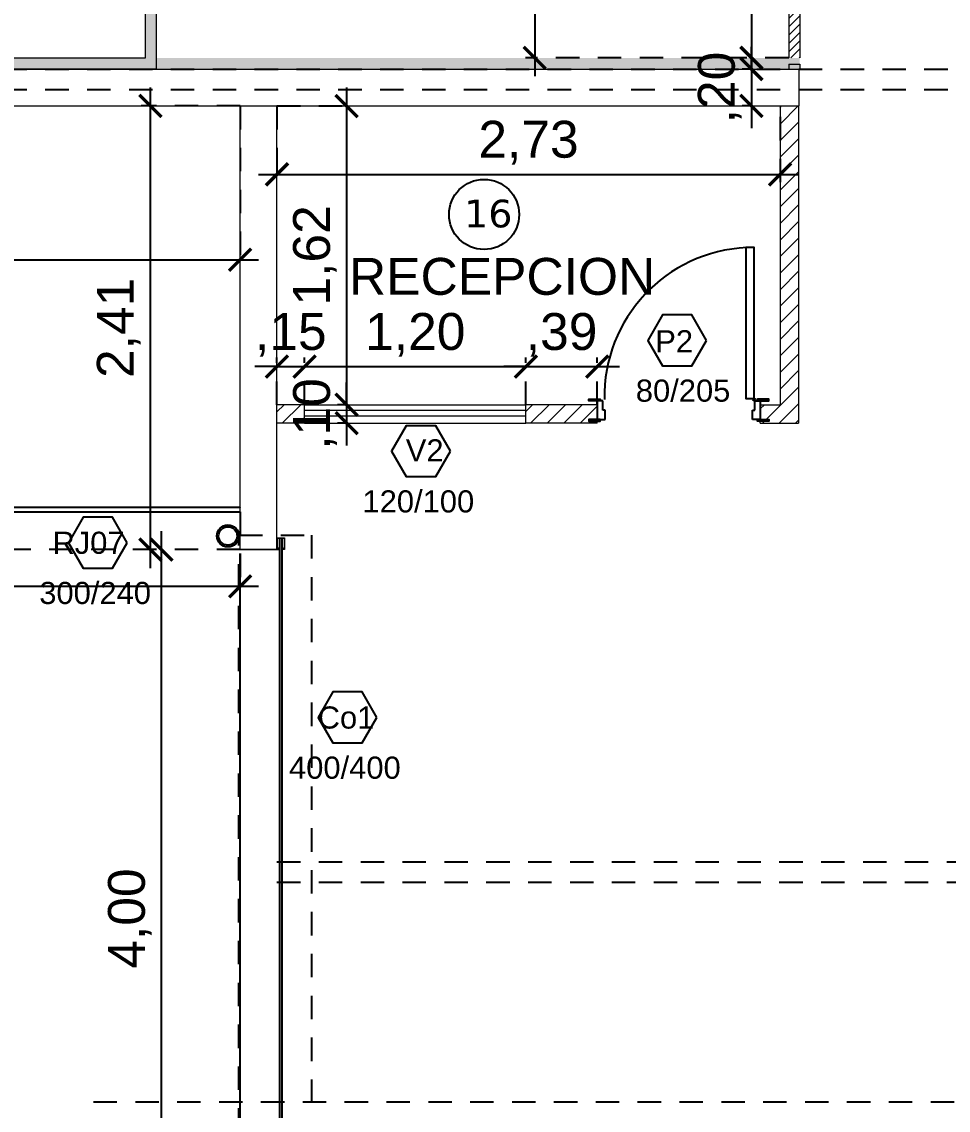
# Model space of a CAD drawing. Header units: metres. Extents: x 1093 to 1459, y -137 to 62.
# Drawn here: x 1264.61 to 1269.64, y -18.46 to -12.56 of the extents above; entities that cross this region are included whole.
import ezdxf

# ---------------------------------------------------------------- set-up
doc = ezdxf.new("R2010")
doc.units = ezdxf.units.M
doc.header["$LTSCALE"] = 0.508
doc.header["$PDMODE"] = 1
doc.header["$PDSIZE"] = -2
doc.linetypes.add('HIDDEN', pattern=[0.375, 0.25, -0.125])
doc.layers.get('0').update_dxf_attribs({"color": 9})
doc.layers.get('Defpoints').update_dxf_attribs({"color": 9})
for name, color, linetype in [('1-PROY', 9, 'HIDDEN'), ('2-Desig-Carp', 9, 'Continuous'), ('2-texto', 9, 'Continuous'), ('3-camara', 9, 'Continuous'), ('3-muros', 9, 'Continuous'), ('3-tabiques', 9, 'Continuous'), ('3-VISTA', 9, 'Continuous'), ('4-carpinterias', 9, 'Continuous'), ('8-cotas-100', 9, 'Continuous'), ('9-Hatch', 9, 'Continuous'), ('arq 0.09', 9, 'Continuous'), ('arq carpinterias', 9, 'Continuous'), ('instalación', 9, 'Continuous')]:
    doc.layers.add(name, color=color, linetype=linetype)
doc.layers.add('arq carpint 0.13', color=9, linetype='Continuous', lineweight=13)
doc.styles.add('swiss', font='swissel.ttf')
doc.dimstyles.new('dim-100', dxfattribs={"dimtxt": 0.2, "dimasz": 0.12, "dimexe": 0.05, "dimexo": 0, "dimgap": 0.05, "dimtad": 1, "dimzin": 4, "dimtxsty": 'swiss', "dimblk": 'ARCHTICK', "dimcen": 0.5, "dimdle": 0.1, "dimclrd": 256, "dimclre": 252, "dimclrt": 256, "dimadec": 0, "dimazin": 0, "dimtfac": 1, "dimtix": 1, "dimtmove": 2, "dimatfit": 3, "dimldrblk": 'OPEN30', "dimfxl": 0.05, "dimtolj": 1, "dimtzin": 0, "dimarcsym": 0})

# ---------------------------------------------------------------- blocks, each defined once
blk = doc.blocks.new('_ARCHTICK')
at = {"color": 0, "linetype": 'ByBlock', "const_width": 0.15}
blk.add_lwpolyline([(-0.5, -0.5), (0.5, 0.5)], dxfattribs=at)
blk = doc.blocks.new('*D120')
at = {"layer": '8-cotas-100', "color": 252, "linetype": 'HIDDEN', "lineweight": -2, "transparency": 16777216}
for p, q in [((1265.9986, -13.0171), (1265.9986, -13.4378)), ((1268.7266, -13.0766), (1268.7266, -13.4378))]:
    blk.add_line(p, q, dxfattribs=at)
at = {"layer": '8-cotas-100', "linetype": 'Continuous', "lineweight": -2, "transparency": 16777216}
blk.add_line((1265.8986, -13.3878), (1268.8266, -13.3878), dxfattribs=at)
at = {"layer": 'Defpoints', "color": 0, "linetype": 'Continuous', "transparency": 16777216}
for p in [(1265.9986, -13.0171), (1268.7266, -13.0766), (1268.7266, -13.3878)]:
    blk.add_point(p, dxfattribs=at)
at = {"layer": '8-cotas-100', "linetype": 'Continuous', "lineweight": -2, "transparency": 16777216, "xscale": 0.12, "yscale": 0.12, "zscale": 0.12, "rotation": 180}
blk.add_blockref('_ARCHTICK', (1265.9986, -13.3878), dxfattribs=at)
at = {"layer": '8-cotas-100', "linetype": 'Continuous', "lineweight": -2, "transparency": 16777216, "xscale": 0.12, "yscale": 0.12, "zscale": 0.12}
blk.add_blockref('_ARCHTICK', (1268.7266, -13.3878), dxfattribs=at)
at = {"layer": '8-cotas-100', "linetype": 'Continuous', "lineweight": 0, "transparency": 16777216, "insert": (1267.3626, -13.2161), "char_height": 0.2, "attachment_point": 5, "style": 'swiss'}
blk.add_mtext('\\A1;2,73', dxfattribs=at)
blk = doc.blocks.new('_Open30')
at = {"color": 0, "linetype": 'ByBlock', "lineweight": -2}
for p, q in [((-1, 0.268), (0, 0)), ((0, 0), (-1, -0.268)), ((0, 0), (-1, 0))]:
    blk.add_line(p, q, dxfattribs=at)
blk = doc.blocks.new('*D121')
at = {"layer": '3-tabiques', "linetype": 'Continuous', "lineweight": -2, "transparency": 16777216}
blk.add_line((1266.3762, -12.9171), (1266.3762, -14.7371), dxfattribs=at)
at = {"layer": '3-tabiques', "color": 252, "linetype": 'HIDDEN', "lineweight": -2, "transparency": 16777216}
for p, q in [((1265.9986, -13.0171), (1266.4262, -13.0171)), ((1266.3762, -14.6371), (1266.3262, -14.6371))]:
    blk.add_line(p, q, dxfattribs=at)
at = {"layer": 'Defpoints', "color": 0, "linetype": 'Continuous', "transparency": 16777216}
for p in [(1265.9986, -13.0171), (1266.3762, -14.6371), (1266.3762, -14.6371)]:
    blk.add_point(p, dxfattribs=at)
at = {"layer": '3-tabiques', "linetype": 'Continuous', "lineweight": -2, "transparency": 16777216, "xscale": 0.12, "yscale": 0.12, "zscale": 0.12}
for p, rotation in [((1266.3762, -13.0171), 90), ((1266.3762, -14.6371), 270)]:
    blk.add_blockref('_ARCHTICK', p, dxfattribs=dict(at, rotation=rotation))
at = {"layer": '3-tabiques', "linetype": 'Continuous', "lineweight": 0, "transparency": 16777216, "insert": (1266.2045, -13.8271), "char_height": 0.2, "attachment_point": 5, "rotation": 90, "style": 'swiss'}
blk.add_mtext('\\A1;1,62', dxfattribs=at)
blk = doc.blocks.new('*D215')
at = {"layer": '8-cotas-100', "linetype": 'Continuous', "lineweight": -2, "transparency": 16777216}
blk.add_line((1268.5715, -11.1557), (1268.5715, -12.8557), dxfattribs=at)
at = {"layer": '8-cotas-100', "color": 252, "linetype": 'HIDDEN', "lineweight": -2, "transparency": 16777216}
for p, q in [((1268.7736, -11.2557), (1268.5215, -11.2557)), ((1268.7736, -12.7557), (1268.5215, -12.7557))]:
    blk.add_line(p, q, dxfattribs=at)
at = {"layer": 'Defpoints', "color": 0, "linetype": 'Continuous', "transparency": 16777216}
for p in [(1268.7736, -11.2557), (1268.5715, -12.7557), (1268.7736, -12.7557)]:
    blk.add_point(p, dxfattribs=at)
at = {"layer": '8-cotas-100', "linetype": 'Continuous', "lineweight": -2, "transparency": 16777216, "xscale": 0.12, "yscale": 0.12, "zscale": 0.12}
for p, rotation in [((1268.5715, -11.2557), 90), ((1268.5715, -12.7557), 270)]:
    blk.add_blockref('_ARCHTICK', p, dxfattribs=dict(at, rotation=rotation))
at = {"layer": '8-cotas-100', "linetype": 'Continuous', "lineweight": 0, "transparency": 16777216, "insert": (1268.3999, -12.0057), "char_height": 0.2, "attachment_point": 5, "rotation": 90, "style": 'swiss'}
blk.add_mtext('\\A1;1,50', dxfattribs=at)
blk = doc.blocks.new('P70 10CM')
at = {"color": 252}
blk.add_arc((374.8631, -245.4483), 0.8098, 2.6514, 91.06094, dxfattribs=at)
at = {"layer": '4-carpinterias'}
for p, q in [((374.8403, -244.6001), (374.7403, -244.6001)), ((374.7403, -244.6001), (374.7403, -244.6421)), ((374.8403, -244.6301), (374.8403, -244.6001)), ((374.7403, -244.6421), (374.7903, -244.6421)), ((374.7903, -244.6421), (374.7903, -244.6301)), ((374.7903, -244.6301), (374.8403, -244.6301)), ((374.7403, -245.4841), (374.7403, -245.4421)), ((374.7403, -245.4421), (374.7903, -245.4421)), ((374.8403, -245.4841), (374.7403, -245.4841)), ((374.7903, -245.4421), (374.7903, -245.4541)), ((374.7903, -245.4541), (374.8403, -245.4541)), ((374.8403, -245.4541), (374.8403, -245.4841))]:
    blk.add_line(p, q, dxfattribs=at)
for points in [[(374.7403, -244.6151), (374.7403, -244.5541), (374.7303, -244.5541), (374.7303, -244.6151)], [(374.8403, -244.6151), (374.8403, -244.5541), (374.8503, -244.5541), (374.8503, -244.6151)], [(375.6719, -245.4062), (374.8529, -245.4062), (374.8529, -245.4512), (375.6719, -245.4512)], [(374.7403, -245.4691), (374.7403, -245.5301), (374.7303, -245.5301), (374.7303, -245.4691)], [(374.8403, -245.4691), (374.8403, -245.5301), (374.8503, -245.5301), (374.8503, -245.4691)]]:
    blk.add_lwpolyline(points, close=True, dxfattribs=at)
blk.add_circle((374.8469, -245.4517), 0.006, dxfattribs=at)
blk.add_arc((374.7637, -245.4467), 0.9082, 359.71624, 0.28376, dxfattribs=at)
blk = doc.blocks.new('*D282')
at = {"layer": '3-camara', "lineweight": -2, "transparency": 16777216}
blk.add_line((1267.3963, -7.8571), (1267.3963, -12.8557), dxfattribs=at)
at = {"layer": '3-camara', "color": 252, "linetype": 'HIDDEN', "lineweight": -2, "transparency": 16777216}
for p, q in [((1266.7183, -7.9571), (1267.4463, -7.9571)), ((1268.7736, -12.7557), (1267.3463, -12.7557))]:
    blk.add_line(p, q, dxfattribs=at)
at = {"layer": 'Defpoints', "color": 0, "transparency": 16777216}
for p in [(1266.7183, -7.9571), (1267.3963, -12.7557), (1268.7736, -12.7557)]:
    blk.add_point(p, dxfattribs=at)
at = {"layer": '3-camara', "lineweight": -2, "transparency": 16777216, "xscale": 0.12, "yscale": 0.12, "zscale": 0.12}
for p, rotation in [((1267.3963, -7.9571), 90), ((1267.3963, -12.7557), 270)]:
    blk.add_blockref('_ARCHTICK', p, dxfattribs=dict(at, rotation=rotation))
at = {"layer": '3-camara', "lineweight": 0, "transparency": 16777216, "insert": (1267.2247, -10.3564), "char_height": 0.2, "attachment_point": 5, "rotation": 90, "style": 'swiss'}
blk.add_mtext('\\A1;4,80', dxfattribs=at)
blk = doc.blocks.new('*D299')
at = {"layer": '8-cotas-100', "lineweight": -2, "transparency": 16777216}
for p, q in [((1268.5715, -12.8171), (1268.5715, -12.6971)), ((1268.5715, -12.8171), (1268.5715, -13.0171)), ((1268.5715, -13.0171), (1268.5715, -13.1371))]:
    blk.add_line(p, q, dxfattribs=at)
at = {"layer": '8-cotas-100', "color": 252, "lineweight": -2, "transparency": 16777216}
for p, q in [((1268.5715, -12.8171), (1268.5215, -12.8171)), ((1268.5715, -13.0171), (1268.5215, -13.0171))]:
    blk.add_line(p, q, dxfattribs=at)
at = {"layer": 'Defpoints', "color": 0, "transparency": 16777216}
for p in [(1268.5715, -12.8171), (1268.5715, -13.0171), (1268.5715, -13.0171)]:
    blk.add_point(p, dxfattribs=at)
at = {"layer": '8-cotas-100', "lineweight": -2, "transparency": 16777216, "xscale": 0.12, "yscale": 0.12, "zscale": 0.12}
for p, rotation in [((1268.5715, -12.8171), 270), ((1268.5715, -13.0171), 90)]:
    blk.add_blockref('_ARCHTICK', p, dxfattribs=dict(at, rotation=rotation))
at = {"layer": '8-cotas-100', "lineweight": 0, "transparency": 16777216, "insert": (1268.3998, -12.9171), "char_height": 0.2, "attachment_point": 5, "rotation": 90, "style": 'swiss'}
blk.add_mtext('\\A1;,20', dxfattribs=at)
blk = doc.blocks.new('*D369')
at = {"layer": '8-cotas-100', "lineweight": -2, "transparency": 16777216}
for p, q in [((1266.3762, -14.6371), (1266.3762, -14.5171)), ((1266.3762, -14.6371), (1266.3762, -14.7371)), ((1266.3762, -14.7371), (1266.3762, -14.8571))]:
    blk.add_line(p, q, dxfattribs=at)
at = {"layer": '8-cotas-100', "color": 252, "lineweight": -2, "transparency": 16777216}
for p, q in [((1266.3762, -14.6371), (1266.3262, -14.6371)), ((1266.3762, -14.7371), (1266.3262, -14.7371))]:
    blk.add_line(p, q, dxfattribs=at)
at = {"layer": 'Defpoints', "color": 0, "transparency": 16777216}
for p in [(1266.3762, -14.6371), (1266.3762, -14.7371), (1266.3762, -14.7371)]:
    blk.add_point(p, dxfattribs=at)
at = {"layer": '8-cotas-100', "lineweight": -2, "transparency": 16777216, "xscale": 0.12, "yscale": 0.12, "zscale": 0.12}
for p, rotation in [((1266.3762, -14.6371), 270), ((1266.3762, -14.7371), 90)]:
    blk.add_blockref('_ARCHTICK', p, dxfattribs=dict(at, rotation=rotation))
at = {"layer": '8-cotas-100', "transparency": 16777216, "insert": (1266.2046, -14.6871), "char_height": 0.2, "attachment_point": 5, "rotation": 90, "style": 'swiss'}
blk.add_mtext('\\A1;,10', dxfattribs=at)
blk = doc.blocks.new('*D450')
at = {"layer": '8-cotas-100', "color": 252, "linetype": 'HIDDEN', "lineweight": -2, "transparency": 16777216}
for p, q in [((1258.7736, -13.0171), (1258.7736, -13.9014)), ((1265.7986, -13.0171), (1265.7986, -13.9014))]:
    blk.add_line(p, q, dxfattribs=at)
at = {"layer": '8-cotas-100', "lineweight": -2, "transparency": 16777216}
blk.add_line((1258.6736, -13.8514), (1265.8986, -13.8514), dxfattribs=at)
at = {"layer": 'Defpoints', "color": 0, "transparency": 16777216}
for p in [(1258.7736, -13.0171), (1265.7986, -13.0171), (1265.7986, -13.8514)]:
    blk.add_point(p, dxfattribs=at)
at = {"layer": '8-cotas-100', "lineweight": -2, "transparency": 16777216, "xscale": 0.12, "yscale": 0.12, "zscale": 0.12, "rotation": 180}
blk.add_blockref('_ARCHTICK', (1258.7736, -13.8514), dxfattribs=at)
at = {"layer": '8-cotas-100', "lineweight": -2, "transparency": 16777216, "xscale": 0.12, "yscale": 0.12, "zscale": 0.12}
blk.add_blockref('_ARCHTICK', (1265.7986, -13.8514), dxfattribs=at)
at = {"layer": '8-cotas-100', "transparency": 16777216, "insert": (1262.2861, -13.6798), "char_height": 0.2, "attachment_point": 5, "style": 'swiss'}
blk.add_mtext('\\A1;7,03', dxfattribs=at)
blk = doc.blocks.new('*D454')
at = {"layer": '8-cotas-100', "color": 252, "linetype": 'HIDDEN', "lineweight": -2, "transparency": 16777216}
for p, q in [((1262.7736, -15.1921), (1262.7736, -15.6713)), ((1265.7986, -15.2171), (1265.7986, -15.6713))]:
    blk.add_line(p, q, dxfattribs=at)
at = {"layer": '8-cotas-100', "lineweight": -2, "transparency": 16777216}
blk.add_line((1262.6736, -15.6213), (1265.8986, -15.6213), dxfattribs=at)
at = {"layer": 'Defpoints', "color": 0, "transparency": 16777216}
for p in [(1262.7736, -15.1921), (1265.7986, -15.2171), (1265.7986, -15.6213)]:
    blk.add_point(p, dxfattribs=at)
at = {"layer": '8-cotas-100', "lineweight": -2, "transparency": 16777216, "xscale": 0.12, "yscale": 0.12, "zscale": 0.12, "rotation": 180}
blk.add_blockref('_ARCHTICK', (1262.7736, -15.6213), dxfattribs=at)
at = {"layer": '8-cotas-100', "lineweight": -2, "transparency": 16777216, "xscale": 0.12, "yscale": 0.12, "zscale": 0.12}
blk.add_blockref('_ARCHTICK', (1265.7986, -15.6213), dxfattribs=at)
at = {"layer": '8-cotas-100', "transparency": 16777216, "insert": (1264.2861, -15.4498), "char_height": 0.2, "attachment_point": 5, "style": 'swiss'}
blk.add_mtext('\\A1;3,03', dxfattribs=at)
blk = doc.blocks.new('*D506')
at = {"layer": '8-cotas-100', "color": 252, "linetype": 'HIDDEN', "lineweight": -2, "transparency": 16777216}
for p, q in [((1265.9986, -14.6371), (1265.9986, -14.38)), ((1266.1486, -14.6371), (1266.1486, -14.38))]:
    blk.add_line(p, q, dxfattribs=at)
at = {"layer": '8-cotas-100', "lineweight": -2, "transparency": 16777216}
for p, q in [((1265.9986, -14.43), (1265.8786, -14.43)), ((1265.9986, -14.43), (1266.1486, -14.43)), ((1266.1486, -14.43), (1266.2686, -14.43))]:
    blk.add_line(p, q, dxfattribs=at)
at = {"layer": 'Defpoints', "color": 0, "transparency": 16777216}
for p in [(1266.1486, -14.43), (1265.9986, -14.6371), (1266.1486, -14.6371)]:
    blk.add_point(p, dxfattribs=at)
at = {"layer": '8-cotas-100', "lineweight": -2, "transparency": 16777216, "xscale": 0.12, "yscale": 0.12, "zscale": 0.12}
blk.add_blockref('_ARCHTICK', (1265.9986, -14.43), dxfattribs=at)
at = {"layer": '8-cotas-100', "lineweight": -2, "transparency": 16777216, "xscale": 0.12, "yscale": 0.12, "zscale": 0.12, "rotation": 180}
blk.add_blockref('_ARCHTICK', (1266.1486, -14.43), dxfattribs=at)
at = {"layer": '8-cotas-100', "transparency": 16777216, "insert": (1266.0736, -14.2585), "char_height": 0.2, "attachment_point": 5, "style": 'swiss'}
blk.add_mtext('\\A1;,15', dxfattribs=at)
blk = doc.blocks.new('*D507')
at = {"layer": '8-cotas-100', "color": 252, "linetype": 'HIDDEN', "lineweight": -2, "transparency": 16777216}
for p, q in [((1266.1486, -14.6371), (1266.1486, -14.38)), ((1267.3486, -14.6371), (1267.3486, -14.38))]:
    blk.add_line(p, q, dxfattribs=at)
at = {"layer": '8-cotas-100', "lineweight": -2, "transparency": 16777216}
blk.add_line((1266.0486, -14.43), (1267.4486, -14.43), dxfattribs=at)
at = {"layer": 'Defpoints', "color": 0, "transparency": 16777216}
for p in [(1267.3486, -14.43), (1266.1486, -14.6371), (1267.3486, -14.6371)]:
    blk.add_point(p, dxfattribs=at)
at = {"layer": '8-cotas-100', "lineweight": -2, "transparency": 16777216, "xscale": 0.12, "yscale": 0.12, "zscale": 0.12, "rotation": 180}
blk.add_blockref('_ARCHTICK', (1266.1486, -14.43), dxfattribs=at)
at = {"layer": '8-cotas-100', "lineweight": -2, "transparency": 16777216, "xscale": 0.12, "yscale": 0.12, "zscale": 0.12}
blk.add_blockref('_ARCHTICK', (1267.3486, -14.43), dxfattribs=at)
at = {"layer": '8-cotas-100', "transparency": 16777216, "insert": (1266.7486, -14.2583), "char_height": 0.2, "attachment_point": 5, "style": 'swiss'}
blk.add_mtext('\\A1;1,20', dxfattribs=at)
blk = doc.blocks.new('*D508')
at = {"layer": '8-cotas-100', "color": 252, "linetype": 'HIDDEN', "lineweight": -2, "transparency": 16777216}
for p, q in [((1267.3486, -14.6371), (1267.3486, -14.38)), ((1267.7354, -14.6371), (1267.7354, -14.38))]:
    blk.add_line(p, q, dxfattribs=at)
at = {"layer": '8-cotas-100', "lineweight": -2, "transparency": 16777216}
for p, q in [((1267.3486, -14.43), (1267.2286, -14.43)), ((1267.3486, -14.43), (1267.7354, -14.43)), ((1267.7354, -14.43), (1267.8554, -14.43))]:
    blk.add_line(p, q, dxfattribs=at)
at = {"layer": 'Defpoints', "color": 0, "transparency": 16777216}
for p in [(1267.7354, -14.43), (1267.3486, -14.6371), (1267.7354, -14.6371)]:
    blk.add_point(p, dxfattribs=at)
at = {"layer": '8-cotas-100', "lineweight": -2, "transparency": 16777216, "xscale": 0.12, "yscale": 0.12, "zscale": 0.12}
blk.add_blockref('_ARCHTICK', (1267.3486, -14.43), dxfattribs=at)
at = {"layer": '8-cotas-100', "lineweight": -2, "transparency": 16777216, "xscale": 0.12, "yscale": 0.12, "zscale": 0.12, "rotation": 180}
blk.add_blockref('_ARCHTICK', (1267.7354, -14.43), dxfattribs=at)
at = {"layer": '8-cotas-100', "transparency": 16777216, "insert": (1267.542, -14.2585), "char_height": 0.2, "attachment_point": 5, "style": 'swiss'}
blk.add_mtext('\\A1;,39', dxfattribs=at)
blk = doc.blocks.new('*D509')
at = {"layer": '8-cotas-100', "lineweight": -2, "transparency": 16777216}
for p, q in [((1266.3762, -14.6371), (1266.3762, -14.5171)), ((1266.3762, -14.6371), (1266.3762, -14.7371)), ((1266.3762, -14.7371), (1266.3762, -14.8571))]:
    blk.add_line(p, q, dxfattribs=at)
at = {"layer": '8-cotas-100', "color": 252, "lineweight": -2, "transparency": 16777216}
for p, q in [((1266.3762, -14.6371), (1266.3262, -14.6371)), ((1266.3762, -14.7371), (1266.3262, -14.7371))]:
    blk.add_line(p, q, dxfattribs=at)
at = {"layer": 'Defpoints', "color": 0, "transparency": 16777216}
for p in [(1266.3762, -14.6371), (1266.3762, -14.7371), (1266.3762, -14.7371)]:
    blk.add_point(p, dxfattribs=at)
at = {"layer": '8-cotas-100', "lineweight": -2, "transparency": 16777216, "xscale": 0.12, "yscale": 0.12, "zscale": 0.12}
for p, rotation in [((1266.3762, -14.6371), 270), ((1266.3762, -14.7371), 90)]:
    blk.add_blockref('_ARCHTICK', p, dxfattribs=dict(at, rotation=rotation))
at = {"layer": '8-cotas-100', "transparency": 16777216, "insert": (1266.2046, -14.6871), "char_height": 0.2, "attachment_point": 5, "rotation": 90, "style": 'swiss'}
blk.add_mtext('\\A1;,10', dxfattribs=at)
blk = doc.blocks.new('*D513')
at = {"layer": '8-cotas-100', "lineweight": -2, "transparency": 16777216}
blk.add_line((1265.3723, -19.5226), (1265.3723, -15.3226), dxfattribs=at)
at = {"layer": '8-cotas-100', "color": 252, "linetype": 'HIDDEN', "lineweight": -2, "transparency": 16777216}
for p, q in [((1265.7986, -15.4226), (1265.3223, -15.4226)), ((1265.7986, -19.4226), (1265.3223, -19.4226))]:
    blk.add_line(p, q, dxfattribs=at)
at = {"layer": 'Defpoints', "color": 0, "transparency": 16777216}
for p in [(1265.3723, -15.4226), (1265.7986, -15.4226), (1265.7986, -19.4226)]:
    blk.add_point(p, dxfattribs=at)
at = {"layer": '8-cotas-100', "lineweight": -2, "transparency": 16777216, "xscale": 0.12, "yscale": 0.12, "zscale": 0.12}
for p, rotation in [((1265.3723, -15.4226), 90), ((1265.3723, -19.4226), 270)]:
    blk.add_blockref('_ARCHTICK', p, dxfattribs=dict(at, rotation=rotation))
at = {"layer": '8-cotas-100', "transparency": 16777216, "insert": (1265.2008, -17.4226), "char_height": 0.2, "attachment_point": 5, "rotation": 90, "style": 'swiss'}
blk.add_mtext('\\A1;4,00', dxfattribs=at)
blk = doc.blocks.new('*D514')
at = {"layer": '8-cotas-100', "lineweight": -2, "transparency": 16777216}
blk.add_line((1265.3123, -15.5226), (1265.3123, -12.9171), dxfattribs=at)
at = {"layer": '8-cotas-100', "color": 252, "linetype": 'HIDDEN', "lineweight": -2, "transparency": 16777216}
for p, q in [((1265.7986, -13.0171), (1265.2623, -13.0171)), ((1265.7986, -15.4226), (1265.2623, -15.4226))]:
    blk.add_line(p, q, dxfattribs=at)
at = {"layer": 'Defpoints', "color": 0, "transparency": 16777216}
for p in [(1265.3123, -13.0171), (1265.7986, -13.0171), (1265.7986, -15.4226)]:
    blk.add_point(p, dxfattribs=at)
at = {"layer": '8-cotas-100', "lineweight": -2, "transparency": 16777216, "xscale": 0.12, "yscale": 0.12, "zscale": 0.12}
for p, rotation in [((1265.3123, -13.0171), 90), ((1265.3123, -15.4226), 270)]:
    blk.add_blockref('_ARCHTICK', p, dxfattribs=dict(at, rotation=rotation))
at = {"layer": '8-cotas-100', "transparency": 16777216, "insert": (1265.1406, -14.2199), "char_height": 0.2, "attachment_point": 5, "rotation": 90, "style": 'swiss'}
blk.add_mtext('\\A1;2,41', dxfattribs=at)

msp = doc.modelspace()

# ---------------------------------------------------------------- hatches: boundary and pattern name
at = {"layer": '3-camara', "linetype": 'Continuous', "lineweight": 0}
h = msp.add_hatch(color=256, dxfattribs=at)
h.dxf.hatch_style = 1
h.paths.add_polyline_path([(1268.8336, -12.7571), (1265.3436, -12.7571), (1265.3436, -12.8171), (1268.8336, -12.8171)])
at = {"layer": '3-tabiques', "linetype": 'Continuous', "lineweight": 0}
h = msp.add_hatch(dxfattribs=at)
h.set_pattern_fill('ANSI31', color=256, scale=0.02)
h.paths.add_polyline_path([(1266.1486, -14.6371), (1265.9986, -14.6371), (1265.9986, -14.7371), (1266.1486, -14.7371)])
h.paths.add_polyline_path([(1267.7354, -14.6371), (1267.3486, -14.6371), (1267.3486, -14.7371), (1267.7354, -14.7371), (1267.7354, -14.7266), (1267.6894, -14.7266), (1267.6894, -14.7166), (1267.7354, -14.7166)])
h.paths.add_polyline_path([(1268.8266, -13.0171), (1268.7266, -13.0171), (1268.7266, -14.6371), (1268.6194, -14.6371), (1268.6194, -14.7166), (1268.6654, -14.7166), (1268.6654, -14.7266), (1268.6194, -14.7266), (1268.6194, -14.7371), (1268.8266, -14.7371)])
at = {"layer": '4-carpinterias', "linetype": 'Continuous', "lineweight": 0}
h = msp.add_hatch(dxfattribs=at)
h.set_pattern_fill('ANSI31', color=256, scale=0.01)
h.set_pattern_definition([(45, (-6.2, -6.528567), (-0.0224506403, 0.0224506403), [])])
h.paths.add_polyline_path([(1268.8336, -11.2557), (1268.7736, -11.2557), (1268.7736, -12.7557), (1268.8336, -12.7557)])
at = {"layer": '9-Hatch'}
h = msp.add_hatch(color=256, dxfattribs=at)
h.dxf.hatch_style = 1
h.paths.add_polyline_path([(1278.2535, -5.7871), (1276.0238, -5.7871), (1276.0238, -5.8471), (1278.2535, -5.8471)])
h.paths.add_polyline_path([(1275.9036, -5.7871), (1274.9736, -5.787), (1274.9736, -5.847), (1275.9036, -5.8471)])
h.paths.add_polyline_path([(1275.0336, -4.6871), (1274.9736, -4.6871), (1274.9736, -4.7371), (1275.0336, -4.7371)])
h.paths.add_polyline_path([(1275.0336, -1.9563, -0.015039), (1274.9736, -1.9604), (1274.9736, -4.6271), (1272.4165, -4.6271, -0.015039), (1272.4125, -4.6871), (1275.0336, -4.6871)])
h.paths.add_polyline_path([(1271.515, -4.6271), (1270.9736, -4.6271), (1270.9736, -3.2671), (1270.9136, -3.2671), (1270.9136, -4.6871), (1271.515, -4.6871)])
h.paths.add_polyline_path([(1270.9736, -0.7271), (1270.9736, -0.6671), (1268.7736, -0.6671), (1268.7736, -3.2669), (1268.7773, -3.2669), (1269.5354, -3.267, -0.025076), (1269.5266, -3.1671), (1268.8736, -3.1671), (1268.8736, -0.7671), (1270.8736, -0.7671), (1270.8736, -3.1671), (1270.4281, -3.1671), (1270.4281, -3.2671), (1270.9736, -3.2671)])
h.paths.add_polyline_path([(1275.0336, -0.6671), (1270.9736, -0.6671), (1270.9736, -0.7271), (1274.9736, -0.7271), (1274.9736, -1.0589), (1275.0336, -1.0589)])
h.paths.add_polyline_path([(1265.3436, -2.7871), (1262.0236, -2.7871), (1262.0236, -2.8471), (1265.3436, -2.8471)], flags=17)
h.paths.add_polyline_path([(1265.3436, -2.8471), (1265.2836, -2.8471), (1265.2836, -4.8216), (1265.3436, -4.8216)], flags=17)
h.paths.add_polyline_path([(1265.3436, -0.6671), (1262.0236, -0.6671), (1262.0236, -2.7871), (1262.0836, -2.7871), (1262.0836, -0.7271), (1265.2836, -0.7271), (1265.2836, -2.7871), (1265.3436, -2.7871)])
h.paths.add_polyline_path([(1265.3436, -8.9571), (1265.2836, -8.9571), (1265.2836, -12.7571), (1262.0836, -12.7571), (1262.0836, -8.9571), (1262.0236, -8.9571), (1262.0236, -12.8171), (1265.3436, -12.8171)])
h.paths.add_polyline_path([(1265.3436, -8.8971), (1262.0236, -8.8971), (1262.0236, -8.9571), (1262.0836, -8.9571), (1265.2836, -8.9571), (1265.3436, -8.9571)])
h.paths.add_polyline_path([(1265.3436, -2.7871), (1262.0236, -2.7871), (1262.0236, -8.7621), (1262.0836, -8.7621), (1262.0836, -2.8471), (1265.2836, -2.8471), (1265.2836, -8.7621), (1265.3436, -8.7621)])
h.paths.add_polyline_path([(1265.3436, -8.7621), (1265.2836, -8.7621), (1265.2836, -8.8721), (1265.3436, -8.8721)])
h.paths.add_polyline_path([(1265.3436, -8.8721), (1265.2836, -8.8721), (1265.2836, -8.8971), (1265.3436, -8.8971)])
h.paths.add_polyline_path([(1268.7736, -7.8971), (1265.3436, -7.8971), (1265.3436, -7.9571), (1268.7736, -7.9571)])

# ---------------------------------------------------------------- linework, layer by layer
at = {"layer": '1-PROY'}
for p, q in [((1262.0181, -12.8171), (1275.9036, -12.8171)), ((1262.0181, -12.9271), (1275.9036, -12.9271)), ((1265.9986, -17.115), (1275.9036, -17.115)), ((1265.9986, -17.225), (1275.9036, -17.225))]:
    msp.add_line(p, q, dxfattribs=at)
msp.add_lwpolyline([(1265.0035, -18.417), (1270.1224, -18.417, 0.302322), (1271.9505, -17.5268), (1271.9505, -3.7975)], format="xyb", dxfattribs=at)
msp.add_lwpolyline([(1265.7921, -15.3441), (1266.1851, -15.3441), (1266.1851, -19.4866), (1265.7921, -19.4866)], close=True, dxfattribs=at)
msp.add_lwpolyline([(1265.7986, -15.4226), (1263.2986, -15.4226), (1263.2986, -19.4226), (1265.7986, -19.4226)], dxfattribs=at)
at = {"layer": '2-texto'}
msp.add_circle((1267.1215, -13.6052), 0.1901, dxfattribs=at)
at = {"layer": '3-camara', "linetype": 'Continuous', "lineweight": 0}
for p, q in [((1268.7736, -12.79), (1268.7736, -12.8171)), ((1268.7736, -12.79), (1268.8336, -12.79)), ((1268.7736, -12.79), (1268.8336, -12.79)), ((1268.8336, -12.79), (1268.8336, -12.8171))]:
    msp.add_line(p, q, dxfattribs=at)
for points in [[(1262.0236, -8.8971), (1265.3436, -8.8971), (1265.3436, -12.8171), (1262.0236, -12.8171)], [(1262.0836, -8.9571), (1265.2836, -8.9571), (1265.2836, -12.7571), (1262.0836, -12.7571)]]:
    msp.add_lwpolyline(points, close=True, dxfattribs=at)
at = {"layer": '3-muros', "linetype": 'Continuous', "lineweight": 0}
for p, q in [((1262.0236, -12.8171), (1268.8281, -12.8171)), ((1268.8281, -12.8171), (1268.8281, -13.0171)), ((1260.9436, -13.0171), (1268.8281, -13.0171)), ((1265.7986, -15.4226), (1265.7986, -13.0171)), ((1265.9986, -15.4226), (1265.9986, -13.0171)), ((1265.7986, -15.4226), (1265.9986, -15.4226)), ((1265.9986, -15.4226), (1265.7986, -15.4226))]:
    msp.add_line(p, q, dxfattribs=at)
at = {"layer": '3-tabiques', "linetype": 'Continuous', "lineweight": 0}
for p, q in [((1268.7266, -13.0171), (1268.7266, -14.6371)), ((1268.8266, -13.0171), (1268.8266, -14.7371)), ((1266.1486, -14.6371), (1265.9986, -14.6371)), ((1266.1486, -14.7371), (1266.1486, -14.6371)), ((1267.7354, -14.6371), (1267.3486, -14.6371)), ((1267.3486, -14.7371), (1267.3486, -14.6371)), ((1267.7354, -14.7371), (1267.7354, -14.6371)), ((1268.6194, -14.7371), (1268.6194, -14.6371)), ((1268.6194, -14.6371), (1268.7266, -14.6371)), ((1266.1486, -14.7371), (1265.9986, -14.7371)), ((1267.7354, -14.7371), (1267.3486, -14.7371)), ((1268.6194, -14.7371), (1268.8266, -14.7371))]:
    msp.add_line(p, q, dxfattribs=at)
at = {"layer": '3-VISTA'}
msp.add_line((1265.7986, -19.4226), (1265.7986, -15.4442), dxfattribs=at)
at = {"layer": '4-carpinterias', "linetype": 'Continuous', "lineweight": 0}
for p, q in [((1266.1486, -14.6371), (1267.3486, -14.6371)), ((1266.1486, -14.6671), (1267.3486, -14.6671)), ((1266.1486, -14.6971), (1267.3486, -14.6971)), ((1266.1486, -14.7371), (1267.3486, -14.7371))]:
    msp.add_line(p, q, dxfattribs=at)
at = {"layer": '4-carpinterias', "linetype": 'Continuous', "lineweight": 0, "flags": 128}
for points in [[(1268.7736, -11.2557), (1268.7736, -12.7557)], [(1268.8336, -11.2557), (1268.8336, -12.7557)]]:
    msp.add_lwpolyline(points, dxfattribs=at)
at = {"layer": '4-carpinterias', "flags": 128}
for points in [[(1263.9784, -15.1921), (1265.7986, -15.1921), (1265.7986, -15.1921)], [(1263.9786, -15.2171), (1265.7986, -15.2171), (1265.7986, -15.2171)]]:
    msp.add_lwpolyline(points, dxfattribs=at)
at = {"layer": 'arq 0.09'}
for p, q in [((1266.0121, -15.3606), (1266.0121, -19.4743)), ((1266.0271, -19.4743), (1266.0271, -15.3606))]:
    msp.add_line(p, q, dxfattribs=at)
at = {"layer": 'arq carpint 0.13'}
for p, q in [((1265.9986, -15.4226), (1266.0086, -15.4226)), ((1266.0086, -15.4126), (1266.0066, -15.4126)), ((1266.0066, -15.4126), (1266.0066, -15.4206)), ((1266.0086, -15.4226), (1266.0086, -15.4126)), ((1266.0296, -15.4226), (1266.0296, -15.4126)), ((1266.0296, -15.4126), (1266.0316, -15.4126)), ((1266.0316, -15.4126), (1266.0316, -15.4206))]:
    msp.add_line(p, q, dxfattribs=at)
for points in [[(1266.0086, -15.4226), (1265.9986, -15.4226), (1265.9986, -15.3586), (1266.0396, -15.3586), (1266.0396, -15.4226), (1266.0296, -15.4226)], [(1266.0066, -15.4206), (1266.0006, -15.4206), (1266.0006, -15.3606), (1266.0376, -15.3606), (1266.0376, -15.4206), (1266.0316, -15.4206)]]:
    msp.add_lwpolyline(points, dxfattribs=at)
at = {"layer": 'arq carpinterias'}
for points in [[(1268.3282, -14.2879), (1268.2485, -14.1498), (1268.0891, -14.1498), (1268.0094, -14.2879), (1268.0891, -14.4259), (1268.2485, -14.4259)], [(1266.9391, -14.8885), (1266.8594, -14.7504), (1266.7, -14.7504), (1266.6203, -14.8885), (1266.7, -15.0265), (1266.8594, -15.0265)], [(1265.1864, -15.3848), (1265.1067, -15.2468), (1264.9473, -15.2468), (1264.8676, -15.3848), (1264.9473, -15.5229), (1265.1067, -15.5229)], [(1266.5408, -16.3322), (1266.4611, -16.1941), (1266.3017, -16.1941), (1266.222, -16.3322), (1266.3017, -16.4702), (1266.4611, -16.4702)]]:
    msp.add_lwpolyline(points, close=True, dxfattribs=at)
at = {"layer": 'instalación'}
for radius in [0.06, 0.05]:
    msp.add_circle((1265.7322, -15.3481), radius, dxfattribs=at)

# ---------------------------------------------------------------- block references
at = {"layer": '4-carpinterias', "rotation": 90}
msp.add_blockref('P70 10CM', (1023.1354, -389.4569), dxfattribs=at)

# ---------------------------------------------------------------- texts
at = {"layer": '2-Desig-Carp', "char_height": 0.12, "width": 5.113846, "attachment_point": 3, "style": 'swiss'}
for s, insert in [('P2', (1268.255, -14.2327)), ('\\pi-0.36,l0.48,t0.48;{\\fArial|b0|i0|c0|p34;80/205}', (1268.4571, -14.5004)), ('V2', (1266.902, -14.8244)), ('\\pi-0.36,l0.48,t0.48;{\\fArial|b0|i0|c0|p34;120/100}', (1267.068, -15.101)), ('RJ07', (1265.1721, -15.3254)), ('\\pi-0.36,l0.48,t0.48;{\\fArial|b0|i0|c0|p34;300/240}', (1265.3152, -15.5974)), ('Co1', (1266.5265, -16.2727)), ('\\pi-0.36,l0.48,t0.48;{\\fArial|b0|i0|c0|p34;400/400}', (1266.6697, -16.5447))]:
    msp.add_mtext(s, dxfattribs=dict(at, insert=insert))
at = {"layer": '2-texto', "style": 'swiss'}
for s, insert, char_height, width, attachment_point in [('{\\fVerdana|b0|i0|c0|p34;16}', (1267.0134, -13.678), 0.15, 0.294755, 7), ('\\pi0.37649;{\\fArial|b0|i0|c0|p34;RECEPCION}', (1266.0124, -13.841), 0.2, 2.369214, 1)]:
    msp.add_mtext(s, dxfattribs=dict(at, insert=insert, char_height=char_height, width=width, attachment_point=attachment_point))

# ---------------------------------------------------------------- dimensions: what is measured, and where the dimension line sits
at = {"layer": '3-camara', "lineweight": 0}
dim = msp.add_linear_dim(base=(1267.3963, -12.7557), p1=(1266.7183, -7.9571), p2=(1268.7736, -12.7557), angle=90, dimstyle='dim-100', dxfattribs=at)
dim.commit()
dim.dimension.update_dxf_attribs({"geometry": '*D282', "text_midpoint": (1267.2247, -10.3564)})
at = {"layer": '3-tabiques', "linetype": 'Continuous', "lineweight": 0}
dim = msp.add_linear_dim(base=(1266.3762, -14.6371), p1=(1265.9986, -13.0171), p2=(1266.3762, -14.6371), angle=90, dimstyle='dim-100', dxfattribs=at)
dim.commit()
dim.dimension.update_dxf_attribs({"geometry": '*D121', "text_midpoint": (1266.2045, -13.8271)})
at = {"layer": '8-cotas-100', "linetype": 'Continuous', "lineweight": 0}
dim = msp.add_linear_dim(base=(1268.5715, -12.7557), p1=(1268.7736, -11.2557), p2=(1268.7736, -12.7557), angle=90, dimstyle='dim-100', dxfattribs=at)
dim.commit()
dim.dimension.update_dxf_attribs({"geometry": '*D215', "text_midpoint": (1268.3999, -12.0057)})
at = {"layer": '8-cotas-100', "lineweight": 0}
dim = msp.add_linear_dim(base=(1268.5715, -13.0171), p1=(1268.5715, -12.8171), p2=(1268.5715, -13.0171), angle=90, dimstyle='dim-100', dxfattribs=at)
dim.commit()
dim.dimension.update_dxf_attribs({"geometry": '*D299', "text_midpoint": (1268.3998, -12.9171)})
at = {"layer": '8-cotas-100'}
for base, p1, p2, picture, middle in [((1265.3123, -13.0171), (1265.7986, -15.4226), (1265.7986, -13.0171), '*D514', (1265.1406, -14.2199)), ((1266.3762, -14.7371), (1266.3762, -14.6371), (1266.3762, -14.7371), '*D369', (1266.2046, -14.6871)), ((1266.3762, -14.7371), (1266.3762, -14.6371), (1266.3762, -14.7371), '*D509', (1266.2046, -14.6871)), ((1265.3723, -15.4226), (1265.7986, -19.4226), (1265.7986, -15.4226), '*D513', (1265.2008, -17.4226))]:
    dim = msp.add_linear_dim(base=base, p1=p1, p2=p2, angle=90, dimstyle='dim-100', dxfattribs=at)
    dim.commit()
    dim.dimension.update_dxf_attribs({"geometry": picture, "text_midpoint": middle})
for base, p1, p2, picture, middle in [((1265.7986127362, -13.851405853), (1258.7736127362, -13.0171223238), (1265.7986127362, -13.0171223238), '*D450', (1262.2861127362, -13.6798372256)), ((1265.7986127362, -15.621320853), (1262.7736127362, -15.1921223238), (1265.7986127362, -15.2171223238), '*D454', (1264.2861127362, -15.4497522255))]:
    dim = msp.add_linear_dim(base=base, p1=p1, p2=p2, dimstyle='dim-100', override={"dimfxl": 0.001}, dxfattribs=at)
    dim.commit()
    dim.dimension.update_dxf_attribs({"geometry": picture, "text_midpoint": middle})
at = {"layer": '8-cotas-100', "linetype": 'Continuous', "lineweight": 0}
dim = msp.add_linear_dim(base=(1268.7266, -13.3878), p1=(1265.9986, -13.0171), p2=(1268.7266, -13.0766), dimstyle='dim-100', dxfattribs=at)
dim.commit()
dim.dimension.update_dxf_attribs({"geometry": '*D120', "text_midpoint": (1267.3626, -13.2161)})
at = {"layer": '8-cotas-100'}
for base, p1, p2, picture, middle in [((1266.1486, -14.43), (1265.9986, -14.6371), (1266.1486, -14.6371), '*D506', (1266.0736, -14.2585)), ((1267.3486, -14.43), (1266.1486, -14.6371), (1267.3486, -14.6371), '*D507', (1266.7486, -14.2583)), ((1267.7354, -14.43), (1267.3486, -14.6371), (1267.7354, -14.6371), '*D508', (1267.542, -14.2585))]:
    dim = msp.add_linear_dim(base=base, p1=p1, p2=p2, dimstyle='dim-100', dxfattribs=at)
    dim.commit()
    dim.dimension.update_dxf_attribs({"geometry": picture, "text_midpoint": middle})

doc.saveas('drawing.dxf')
